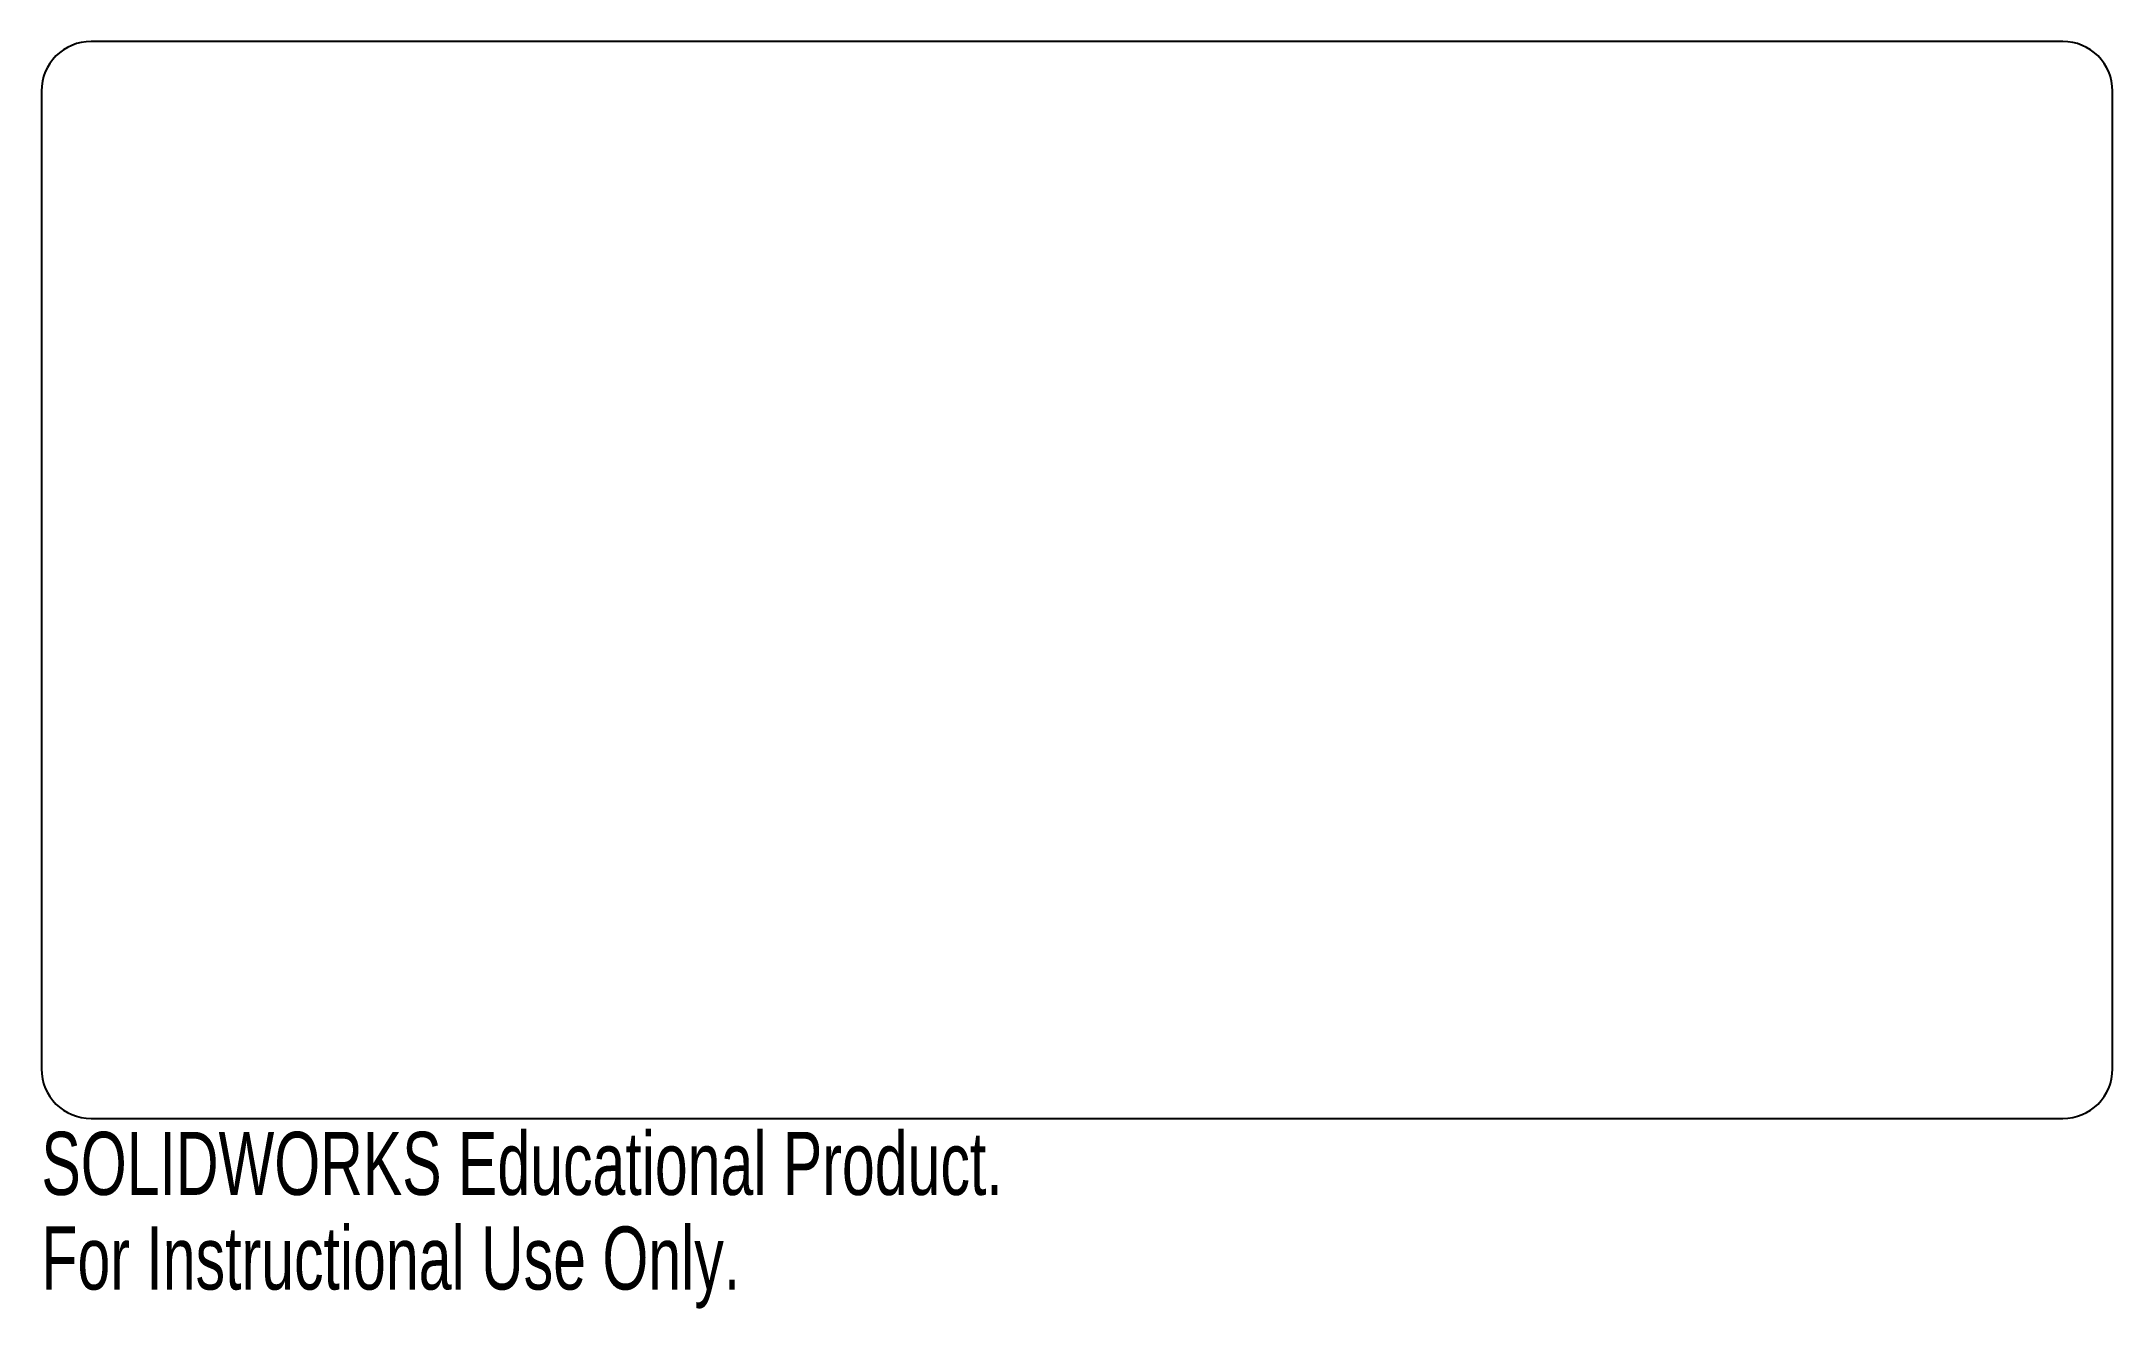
# Model space of a CAD drawing. Header units: inches. Extents: x 0 to 6.25, y -0.57 to 3.25.
import ezdxf

# ---------------------------------------------------------------- set-up
doc = ezdxf.new("R2010")
doc.units = ezdxf.units.IN
doc.header["$MEASUREMENT"] = 0
doc.styles.add('SLDTEXTSTYLE0', font='TXT', dxfattribs={"width": 0.7})

msp = doc.modelspace()

# ---------------------------------------------------------------- linework, layer by layer
at = {"color": 7, "linetype": 'Continuous', "lineweight": 25}
for p, q in [((6.1, 3.25), (0.15, 3.25)), ((0, 3.1), (0, 0.15)), ((6.25, 0.15), (6.25, 3.1)), ((0.15, 0), (6.1, 0))]:
    msp.add_line(p, q, dxfattribs=at)
for centre, start, end in [((0.15, 3.1), 90, 180), ((6.1, 3.1), 0, 90), ((0.15, 0.15), 180, 270), ((6.1, 0.15), 270, 0)]:
    msp.add_arc(centre, 0.15, start, end, dxfattribs=at)

# ---------------------------------------------------------------- texts
at = {"color": 7, "linetype": 'Continuous', "char_height": 0.1903, "attachment_point": 1, "style": 'SLDTEXTSTYLE0'}
for s, insert in [('SOLIDWORKS Educational Product.', (0, -0.0401)), ('For Instructional Use Only.', (0, -0.3256))]:
    msp.add_mtext(s, dxfattribs=dict(at, insert=insert))

doc.saveas('drawing.dxf')
